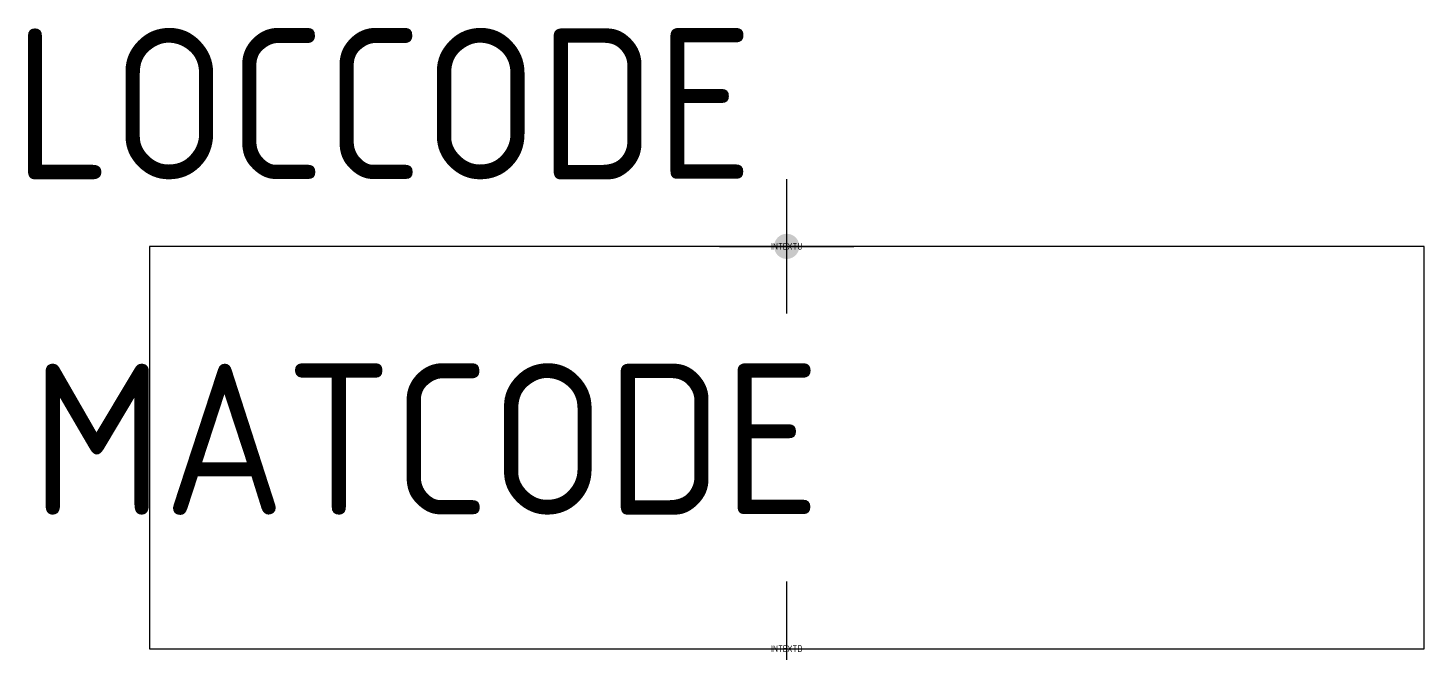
# Model space of a CAD drawing. Extents: x 242.2 to 263, y 177.4 to 186.8.
import ezdxf
from ezdxf.enums import TextEntityAlignment as Align

# ---------------------------------------------------------------- set-up
doc = ezdxf.new("R2010")
doc.units = 0
doc.header["$LTSCALE"] = 2.5
doc.header["$PDMODE"] = 2
doc.header["$PDSIZE"] = -2
doc.layers.get('0').update_dxf_attribs({"linetype": 'CONTINUOUS'})
doc.layers.add('C', color=7, linetype='CONTINUOUS')
doc.layers.add('T2', color=1, linetype='CONTINUOUS')
doc.styles.get("Standard").update_dxf_attribs({"font": 'ISO'})

msp = doc.modelspace()

# ---------------------------------------------------------------- linework, layer by layer
at = {"color": 0, "linetype": 'CONTINUOUS'}
for p, q in [((263, 183.5), (244, 183.5)), ((244, 183.5), (244, 177.5)), ((263, 177.5), (263, 183.5)), ((244, 177.5), (263, 177.5))]:
    msp.add_line(p, q, dxfattribs=at)
at = {"color": 0, "linetype": 'CONTINUOUS', "const_width": 0.1875}
msp.add_lwpolyline([(253.40625, 183.5, 1), (253.59375, 183.5, 1)], format="xyb", close=True, dxfattribs=at)
at = {"layer": 'C', "color": 0, "linetype": 'CONTINUOUS'}
for p in [(253.5, 183.5), (253.5, 177.5)]:
    msp.add_point(p, dxfattribs=at)

# ---------------------------------------------------------------- texts
at = {"layer": 'C', "color": 0}
for tag, text, p in [('INTEXTU', 'E', (253.5, 183.5)), ('INTEXTD', 'I', (253.5, 177.5))]:
    msp.add_attdef(tag, text=text, height=0.1, dxfattribs=at).set_placement(p, align=Align.MIDDLE)
at = {"layer": 'T2', "color": 0, "linetype": 'CONTINUOUS'}
for tag, p in [('LOCCODE', (253, 184.5)), ('MATCODE', (254, 179.5))]:
    msp.add_attdef(tag, text='', height=2.25, dxfattribs=at).set_placement(p, align=Align.RIGHT)

doc.saveas('drawing.dxf')
